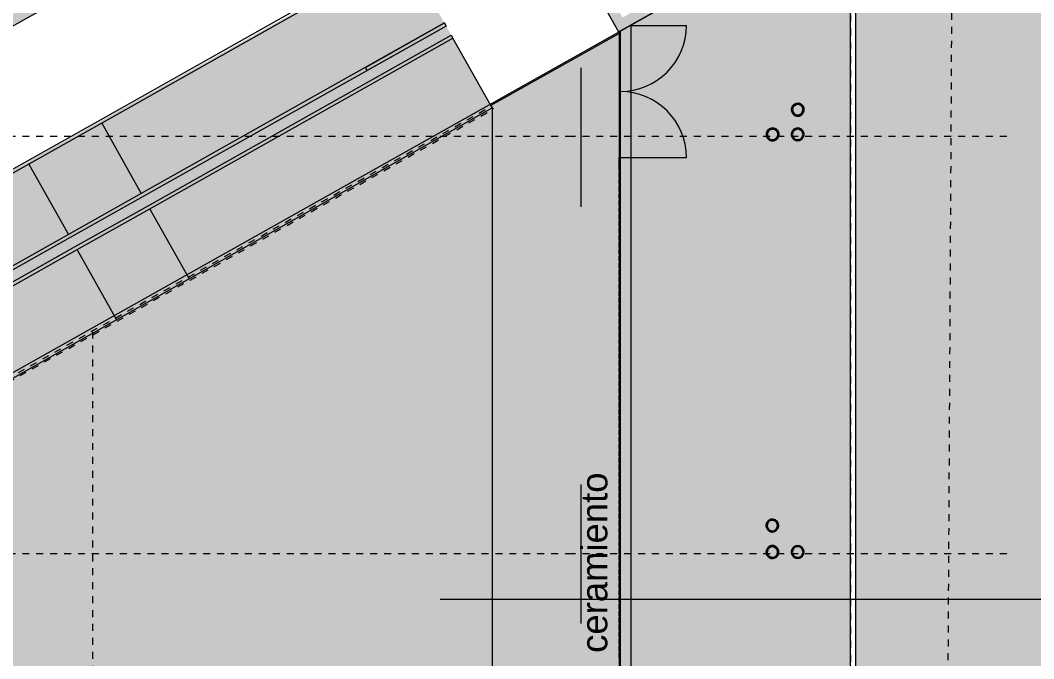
# Model space of a CAD drawing. Header units: metres. Extents: x -11.7 to 73.2, y 41.7 to 99.3.
# Drawn here: x 42.45 to 57.02, y 63.12 to 72.29 of the extents above; entities that cross this region are included whole.
import ezdxf

# ---------------------------------------------------------------- set-up
doc = ezdxf.new("R2010")
doc.units = ezdxf.units.M
for name, pattern in [('Basculante', [0.004, 0.0025, -0.0015]), ('Dash dot', [0.015875, 0.00635, -0.004763, 0, -0.004763]), ('LíneaDeRejilla', [0.021, 0.012, -0.003, 0.003, -0.003]), ('Oculto', [0.006, 0.004, -0.002])]:
    doc.linetypes.add(name, pattern=pattern)
for name, color, linetype, lineweight in [('A-BRND', 11, 'Continuous', 5), ('A-DETL', 3, 'Continuous', 5), ('A-DETL-3', 151, 'Continuous', 5), ('A-DETL-GENF', 92, 'Continuous', 5), ('A-DETL-LNOC', 90, 'Oculto', 5), ('A-GLAZ-CURT', 52, 'Continuous', 9), ('A-MURO', 113, 'Continuous', 9), ('A-MURO-ACHU', 111, 'Continuous', 9), ('A-PISO', 51, 'Continuous', 9), ('A-PISO-ACHU', 8, 'Continuous', 9), ('A-PISO-RAMP', 51, 'Continuous', 5), ('A-PUER', 31, 'Continuous', 5), ('A-TEXT-NOTA', 2, 'Continuous', 5), ('A-VENT-CORT', 52, 'Continuous', 5), ('A-WALL', 113, 'Continuous', 18), ('S-COLS-SYMB', 171, 'Continuous', 35), ('S-REJI', 1, 'Continuous', 5)]:
    doc.layers.add(name, color=color, linetype=linetype, lineweight=lineweight)
doc.styles.add('Arial_5', font='Arial.ttf', dxfattribs={"height": 0.375})

# ---------------------------------------------------------------- blocks, each defined once
blk = doc.blocks.new('Top Rail Type - Top Rail_Internal_-1758537-Nivel 1')
at = {"layer": 'A-BRND'}
for p, q in [((51.074, 72.109), (49.219, 71.066)), ((51.062, 72.13), (51.074, 72.109)), ((49.219, 71.066), (49.207, 71.088))]:
    blk.add_line(p, q, dxfattribs=at)
blk = doc.blocks.new('Panel de sistema - Vidrio-10-1439878-Nivel 1')
at = {"layer": 'A-GLAZ-CURT'}
for p, q in [((0.05, 0.005), (-0.05, 0.005)), ((-0.05, 0.005), (-0.05, -0.005)), ((0.05, -0.005), (0.05, 0.005)), ((-0.05, -0.005), (0.05, -0.005))]:
    blk.add_line(p, q, dxfattribs=at)
blk = doc.blocks.new('Panel de sistema - Vidrio-10-1439882-Nivel 1')
at = {"layer": 'A-GLAZ-CURT'}
for p, q in [((0.0425, 0.005), (-0.0425, 0.005)), ((-0.0425, 0.005), (-0.0425, -0.005)), ((0.0425, -0.005), (0.0425, 0.005)), ((-0.0425, -0.005), (0.0425, -0.005))]:
    blk.add_line(p, q, dxfattribs=at)
blk = doc.blocks.new('Panel de sistema - Vidrio-10-1439889-Nivel 1')
at = {"layer": 'A-GLAZ-CURT'}
for p, q in [((0.035, 0.005), (-0.035, 0.005)), ((-0.035, 0.005), (-0.035, -0.005)), ((0.035, -0.005), (0.035, 0.005)), ((-0.035, -0.005), (0.035, -0.005))]:
    blk.add_line(p, q, dxfattribs=at)
blk = doc.blocks.new('M_Door-Curtain-Wall-Double-Storefront - M_Door-Curtain-Wall-Double-Storefront-1504482-Nivel 1')
at = {"layer": 'A-PUER'}
for p, q in [((-0.95, -0.016), (-0.95, -0.966)), ((0.95, -0.153), (0.95, -0.966))]:
    blk.add_line(p, q, dxfattribs=at)
for centre, start, end in [((-0.95, -0.016), 270, 360), ((0.95, -0.016), 180, 270)]:
    blk.add_arc(centre, 0.95, start, end, dxfattribs=at)
blk = doc.blocks.new('Top Rail Type - Top Rail_Internal_-V35-Nivel 1')
at = {"layer": 'A-BRND'}
for p, q in [((47.921, 73.293), (43.6, 70.857)), ((47.946, 73.25), (43.625, 70.814)), ((43.6, 70.857), (42.554, 70.269)), ((43.625, 70.814), (42.579, 70.226)), ((42.554, 70.269), (38.196, 67.819)), ((42.579, 70.226), (38.221, 67.775))]:
    blk.add_line(p, q, dxfattribs=at)
at = {"layer": 'A-BRND', "linetype": 'Basculante'}
for p, q in [((44.869, 68.602), (49.224, 71.058)), ((44.894, 68.559), (49.249, 71.014)), ((49.224, 71.058), (49.249, 71.014)), ((43.822, 68.014), (44.869, 68.602)), ((43.847, 67.97), (44.894, 68.559)), ((39.464, 65.564), (43.822, 68.014)), ((39.489, 65.52), (43.847, 67.97))]:
    blk.add_line(p, q, dxfattribs=at)
blk = doc.blocks.new('Top Rail Type - Top Rail_Internal_-1752441-Nivel 1')
at = {"layer": 'A-BRND'}
for p, q in [((47.414, 71.614), (48.552, 72.254)), ((48.552, 72.254), (48.576, 72.21)), ((48.576, 72.21), (47.438, 71.57)), ((47.414, 71.614), (47.41, 71.612)), ((47.438, 71.57), (47.414, 71.614)), ((47.435, 71.568), (47.438, 71.57))]:
    blk.add_line(p, q, dxfattribs=at)
blk = doc.blocks.new('Top Rail Type - Top Rail_Internal_-V36-Nivel 1')
at = {"layer": 'A-BRND'}
for p, q in [((48.552, 72.254), (44.193, 69.803)), ((48.576, 72.21), (48.552, 72.254)), ((48.576, 72.21), (44.218, 69.76)), ((44.291, 69.628), (48.649, 72.079)), ((44.315, 69.585), (48.673, 72.035)), ((48.649, 72.079), (48.673, 72.035)), ((44.193, 69.803), (43.147, 69.215)), ((44.218, 69.76), (43.172, 69.171)), ((43.245, 69.041), (44.291, 69.628)), ((43.27, 68.997), (44.315, 69.585)), ((43.147, 69.215), (38.789, 66.765)), ((43.172, 69.171), (38.813, 66.721)), ((38.887, 66.59), (43.245, 69.041)), ((38.911, 66.547), (43.27, 68.997))]:
    blk.add_line(p, q, dxfattribs=at)

msp = doc.modelspace()

# ---------------------------------------------------------------- hatches: boundary and pattern name
at = {"layer": 'A-DETL-GENF'}
msp.add_hatch(color=10, dxfattribs=at).paths.add_polyline_path([(51.012, 55.917), (54.381, 55.919), (54.381, 73.997), (49.207, 71.088), (47.969, 73.285), (26.695, 61.379), (27.997, 59.062), (49.236, 71.036), (49.236, 55.917), (49.279, 55.917)], flags=0)
at = {"layer": 'A-MURO-ACHU'}
for points in [[(51.051, 72.127), (51.182, 72.2), (49.913, 74.464), (49.782, 74.391), (50.957, 72.294)], [(41.995, 72.014), (43.967, 73.12), (43.892, 73.25), (41.921, 72.145)], [(51.182, 72.2), (52.319, 72.837), (52.245, 72.968), (51.109, 72.331), (51.129, 72.294)]]:
    msp.add_hatch(color=256, dxfattribs=at).paths.add_polyline_path(points, flags=0)
at = {"layer": 'A-PISO-ACHU'}
h = msp.add_hatch(color=256, dxfattribs=at)
h.paths.add_polyline_path([(-5.714, 41.658), (19.599, 41.658), (19.605, 42.464), (40.933, 42.478), (40.946, 41.658), (44.914, 41.658), (44.914, 42.48), (49.914, 42.481), (49.914, 42.473), (54.904, 42.467), (54.904, 41.658), (54.914, 41.658), (54.914, 42.487), (58.671, 42.49), (57.849, 43.512), (57.759, 43.633), (57.679, 43.76), (57.608, 43.893), (57.547, 44.031), (57.497, 44.173), (57.458, 44.319), (57.43, 44.467), (57.413, 44.616), (57.408, 44.767), (57.416, 57.285), (57.416, 79.65), (59.917, 86.617), (59.925, 86.624), (59.917, 86.63), (59.917, 92.022), (59.937, 92.025), (59.938, 92.176), (59.913, 92.171), (59.911, 92.211), (59.893, 92.408), (59.857, 92.628), (59.826, 92.772), (59.775, 92.954), (59.72, 93.115), (59.744, 93.126), (59.671, 93.306), (59.587, 93.481), (59.489, 93.654), (59.488, 93.656), (59.386, 93.814), (59.271, 93.971), (59.146, 94.12), (59.012, 94.261), (58.87, 94.394), (58.719, 94.517), (58.562, 94.631), (58.397, 94.735), (58.227, 94.828), (58.05, 94.911), (57.87, 94.983), (57.685, 95.043), (57.496, 95.092), (57.305, 95.129), (57.079, 95.156), (56.886, 95.167), (56.707, 95.167), (56.506, 95.154), (56.311, 95.129), (56.119, 95.092), (55.93, 95.043), (55.744, 94.983), (55.563, 94.911), (55.393, 94.831), (25.532, 78.496), (-2.224, 62.875), (-2.521, 62.641), (-2.81, 62.398), (-3.092, 62.145), (-3.365, 61.884), (-3.63, 61.615), (-3.887, 61.338), (-4.184, 60.991), (-4.425, 60.691), (-4.656, 60.384), (-4.861, 60.093), (-5.072, 59.772), (-5.273, 59.444), (-5.464, 59.111), (-5.601, 58.856), (-5.77, 58.518), (-5.928, 58.175), (-6.075, 57.827), (-6.227, 57.429), (-6.336, 57.118), (26.988, 75.873), (54.461, 90.902), (54.461, 90.864), (54.482, 90.875), (54.482, 87.45), (54.461, 87.439), (54.461, 46.001), (-5.712, 46.001)], flags=0)
h.paths.add_polyline_path([(67.406, 45.89), (67.409, 50.912), (73.16, 50.909), (73.16, 51.904), (68.416, 51.907), (68.415, 93.643), (68.405, 93.658), (68.398, 93.655), (66.287, 95.202), (66.248, 95.297), (66.229, 95.323), (66.151, 95.451), (66.084, 95.584), (66.026, 95.722), (65.979, 95.864), (65.943, 96.009), (65.938, 96.009), (65.891, 96.157), (65.918, 96.156), (65.916, 97.029), (65.889, 97.163), (69.835, 99.325), (65.321, 99.325), (65.213, 99.199), (65.126, 99.017), (65.053, 98.836), (64.992, 98.651), (64.944, 98.462), (64.907, 98.27), (64.884, 98.083), (64.892, 96.089), (64.918, 95.908), (64.958, 95.718), (65.01, 95.53), (65.075, 95.346), (65.151, 95.167), (65.238, 94.993), (65.337, 94.825), (65.447, 94.664), (65.566, 94.511), (67.438, 93.14), (67.412, 55.141), (65.53, 53.447), (65.421, 53.313), (65.321, 53.172), (65.231, 53.023), (65.157, 52.879), (65.108, 52.773), (65.051, 52.623), (65.004, 52.469), (64.968, 52.313), (64.941, 52.154), (64.926, 51.995), (64.92, 50.253), (64.92, 49.186), (64.917, 49.186), (64.913, 47.95), (64.976, 47.772), (65.051, 47.597), (65.137, 47.428), (65.233, 47.265), (65.34, 47.108), (65.456, 46.957), (65.581, 46.815), (65.715, 46.681), (65.858, 46.555), (66.008, 46.439), (66.165, 46.333), (66.328, 46.236), (66.498, 46.151), (66.672, 46.076), (66.851, 46.012), (67.033, 45.96), (67.218, 45.919)], flags=0)
h.paths.add_polyline_path([(20.152, 57.717), (49.236, 57.717), (49.236, 71.036), (27.997, 59.062), (26.695, 61.379), (20.172, 57.728)], flags=0)
h.paths.add_polyline_path([(-9.942, 67.27), (-9.634, 67.277), (-9.331, 67.295), (-9.026, 67.325), (-8.723, 67.366), (-8.422, 67.419), (22.136, 84.617), (49.022, 99.325), (42.771, 99.325), (20.68, 87.24), (-11.749, 68.989), (-11.749, 67.478), (-11.725, 67.475), (-11.434, 67.435), (-11.123, 67.378), (-10.839, 67.317), (-10.554, 67.291), (-10.248, 67.275)], flags=0)

# ---------------------------------------------------------------- linework, layer by layer
at = {"layer": 'A-DETL', "linetype": 'Dash dot'}
msp.add_line((55.972, 96.396), (55.722, 51.22), dxfattribs=at)
at = {"layer": 'A-DETL'}
for p, q in [((50.512, 71.61), (50.512, 70.61)), ((50.512, 70.61), (50.512, 69.61)), ((50.512, 65.624), (50.512, 64.624)), ((50.512, 64.624), (50.512, 63.624))]:
    msp.add_line(p, q, dxfattribs=at)
at = {"layer": 'A-DETL-3'}
msp.add_line((48.491, 63.973), (61.239, 63.973), dxfattribs=at)
at = {"layer": 'A-DETL-LNOC'}
msp.add_line((43.491, 67.818), (43.491, 56.498), dxfattribs=at)
at = {"layer": 'A-MURO'}
for p, q in [((51.081, 57.667), (51.081, 72.141)), ((51.231, 72.226), (51.231, 57.517))]:
    msp.add_line(p, q, dxfattribs=at)
at = {"layer": 'A-PISO'}
for p, q in [((54.386, 55.917), (54.386, 74)), ((54.461, 74.042), (54.461, 55.917)), ((27.954, 59.138), (53.552, 73.53)), ((51.062, 72.102), (51.062, 57.667)), ((49.236, 71.036), (49.236, 57.717))]:
    msp.add_line(p, q, dxfattribs=at)
at = {"layer": 'A-PISO-RAMP'}
for p, q in [((49.236, 71.036), (48.673, 72.035)), ((27.997, 59.062), (49.236, 71.036)), ((43.625, 70.814), (44.193, 69.803)), ((42.579, 70.226), (43.147, 69.215)), ((44.881, 68.581), (44.315, 69.585)), ((43.835, 67.991), (43.27, 68.997))]:
    msp.add_line(p, q, dxfattribs=at)
at = {"layer": 'A-WALL'}
for p, q in [((49.709, 74.522), (51.051, 72.127)), ((41.995, 72.014), (43.967, 73.12)), ((51.051, 72.127), (52.45, 72.911))]:
    msp.add_line(p, q, dxfattribs=at)
at = {"layer": 'S-COLS-SYMB'}
for centre, radius, start, end in [((53.628, 71.007), 0.0842, 60, 240), ((53.628, 71.007), 0.0841, 240, 60), ((53.268, 70.652), 0.0842, 124, 304), ((53.268, 70.652), 0.0841, 304, 124), ((53.628, 70.652), 0.0841, 45, 225), ((53.628, 70.652), 0.0841, 225, 45), ((53.265, 65.032), 0.0841, 288, 108), ((53.265, 65.032), 0.0841, 108, 288), ((53.265, 64.652), 0.0841, 124, 304), ((53.265, 64.652), 0.0841, 304, 124), ((53.628, 64.652), 0.0841, 45, 225), ((53.628, 64.652), 0.0841, 225, 45)]:
    msp.add_arc(centre, radius, start, end, dxfattribs=at)
at = {"layer": 'S-REJI', "linetype": 'LíneaDeRejilla'}
for p, q in [((54.386, 86.575), (54.386, 52.409)), ((50.384, 70.624), (6.753, 70.624)), ((56.634, 70.624), (50.384, 70.624)), ((50.384, 64.624), (6.753, 64.624)), ((56.634, 64.624), (50.384, 64.624))]:
    msp.add_line(p, q, dxfattribs=at)

# ---------------------------------------------------------------- block references
at = {"layer": 'A-BRND'}
for name in ['Top Rail Type - Top Rail_Internal_-V35-Nivel 1', 'Top Rail Type - Top Rail_Internal_-V36-Nivel 1', 'Top Rail Type - Top Rail_Internal_-1752441-Nivel 1', 'Top Rail Type - Top Rail_Internal_-1758537-Nivel 1']:
    msp.add_blockref(name, (0, 0), dxfattribs=at)
at = {"layer": 'A-PUER', "rotation": 90}
msp.add_blockref('M_Door-Curtain-Wall-Double-Storefront - M_Door-Curtain-Wall-Double-Storefront-1504482-Nivel 1', (51.062, 71.269), dxfattribs=at)
at = {"layer": 'A-VENT-CORT', "rotation": 269.9999999999999}
for name, p in [('Panel de sistema - Vidrio-10-1439878-Nivel 1', (51.062, 70.269)), ('Panel de sistema - Vidrio-10-1439882-Nivel 1', (51.062, 70.176)), ('Panel de sistema - Vidrio-10-1439889-Nivel 1', (51.062, 70.069)), ('Panel de sistema - Vidrio-10-1439889-Nivel 1', (51.062, 69.969)), ('Panel de sistema - Vidrio-10-1439889-Nivel 1', (51.062, 69.869)), ('Panel de sistema - Vidrio-10-1439889-Nivel 1', (51.062, 69.769)), ('Panel de sistema - Vidrio-10-1439889-Nivel 1', (51.062, 69.669)), ('Panel de sistema - Vidrio-10-1439889-Nivel 1', (51.062, 69.569)), ('Panel de sistema - Vidrio-10-1439889-Nivel 1', (51.062, 69.469)), ('Panel de sistema - Vidrio-10-1439889-Nivel 1', (51.062, 69.369)), ('Panel de sistema - Vidrio-10-1439889-Nivel 1', (51.062, 69.269)), ('Panel de sistema - Vidrio-10-1439889-Nivel 1', (51.062, 69.169)), ('Panel de sistema - Vidrio-10-1439889-Nivel 1', (51.062, 69.069)), ('Panel de sistema - Vidrio-10-1439889-Nivel 1', (51.062, 68.969)), ('Panel de sistema - Vidrio-10-1439889-Nivel 1', (51.062, 68.869)), ('Panel de sistema - Vidrio-10-1439889-Nivel 1', (51.062, 68.769)), ('Panel de sistema - Vidrio-10-1439889-Nivel 1', (51.062, 68.669)), ('Panel de sistema - Vidrio-10-1439889-Nivel 1', (51.062, 68.569)), ('Panel de sistema - Vidrio-10-1439889-Nivel 1', (51.062, 68.469)), ('Panel de sistema - Vidrio-10-1439889-Nivel 1', (51.062, 68.369)), ('Panel de sistema - Vidrio-10-1439889-Nivel 1', (51.062, 68.269)), ('Panel de sistema - Vidrio-10-1439889-Nivel 1', (51.062, 68.169)), ('Panel de sistema - Vidrio-10-1439889-Nivel 1', (51.062, 68.069)), ('Panel de sistema - Vidrio-10-1439889-Nivel 1', (51.062, 67.969)), ('Panel de sistema - Vidrio-10-1439889-Nivel 1', (51.062, 67.869)), ('Panel de sistema - Vidrio-10-1439889-Nivel 1', (51.062, 67.769)), ('Panel de sistema - Vidrio-10-1439889-Nivel 1', (51.062, 67.669)), ('Panel de sistema - Vidrio-10-1439889-Nivel 1', (51.062, 67.569)), ('Panel de sistema - Vidrio-10-1439889-Nivel 1', (51.062, 67.469)), ('Panel de sistema - Vidrio-10-1439889-Nivel 1', (51.062, 67.369)), ('Panel de sistema - Vidrio-10-1439889-Nivel 1', (51.062, 67.269)), ('Panel de sistema - Vidrio-10-1439889-Nivel 1', (51.062, 67.169)), ('Panel de sistema - Vidrio-10-1439889-Nivel 1', (51.062, 67.069)), ('Panel de sistema - Vidrio-10-1439889-Nivel 1', (51.062, 66.969)), ('Panel de sistema - Vidrio-10-1439889-Nivel 1', (51.062, 66.869)), ('Panel de sistema - Vidrio-10-1439889-Nivel 1', (51.062, 66.769)), ('Panel de sistema - Vidrio-10-1439889-Nivel 1', (51.062, 66.669)), ('Panel de sistema - Vidrio-10-1439889-Nivel 1', (51.062, 66.569)), ('Panel de sistema - Vidrio-10-1439889-Nivel 1', (51.062, 66.469)), ('Panel de sistema - Vidrio-10-1439889-Nivel 1', (51.062, 66.369)), ('Panel de sistema - Vidrio-10-1439889-Nivel 1', (51.062, 66.269)), ('Panel de sistema - Vidrio-10-1439889-Nivel 1', (51.062, 66.169)), ('Panel de sistema - Vidrio-10-1439889-Nivel 1', (51.062, 66.069)), ('Panel de sistema - Vidrio-10-1439889-Nivel 1', (51.062, 65.969)), ('Panel de sistema - Vidrio-10-1439889-Nivel 1', (51.062, 65.869)), ('Panel de sistema - Vidrio-10-1439889-Nivel 1', (51.062, 65.769)), ('Panel de sistema - Vidrio-10-1439889-Nivel 1', (51.062, 65.669)), ('Panel de sistema - Vidrio-10-1439889-Nivel 1', (51.062, 65.569)), ('Panel de sistema - Vidrio-10-1439889-Nivel 1', (51.062, 65.469)), ('Panel de sistema - Vidrio-10-1439889-Nivel 1', (51.062, 65.369)), ('Panel de sistema - Vidrio-10-1439889-Nivel 1', (51.062, 65.269)), ('Panel de sistema - Vidrio-10-1439889-Nivel 1', (51.062, 65.169)), ('Panel de sistema - Vidrio-10-1439889-Nivel 1', (51.062, 65.069)), ('Panel de sistema - Vidrio-10-1439889-Nivel 1', (51.062, 64.969)), ('Panel de sistema - Vidrio-10-1439889-Nivel 1', (51.062, 64.869)), ('Panel de sistema - Vidrio-10-1439889-Nivel 1', (51.062, 64.769)), ('Panel de sistema - Vidrio-10-1439889-Nivel 1', (51.062, 64.669)), ('Panel de sistema - Vidrio-10-1439889-Nivel 1', (51.062, 64.569)), ('Panel de sistema - Vidrio-10-1439889-Nivel 1', (51.062, 64.469)), ('Panel de sistema - Vidrio-10-1439889-Nivel 1', (51.062, 64.369)), ('Panel de sistema - Vidrio-10-1439889-Nivel 1', (51.062, 64.269)), ('Panel de sistema - Vidrio-10-1439889-Nivel 1', (51.062, 64.169)), ('Panel de sistema - Vidrio-10-1439889-Nivel 1', (51.062, 64.069)), ('Panel de sistema - Vidrio-10-1439889-Nivel 1', (51.062, 63.969)), ('Panel de sistema - Vidrio-10-1439889-Nivel 1', (51.062, 63.869)), ('Panel de sistema - Vidrio-10-1439889-Nivel 1', (51.062, 63.769)), ('Panel de sistema - Vidrio-10-1439889-Nivel 1', (51.062, 63.669)), ('Panel de sistema - Vidrio-10-1439889-Nivel 1', (51.062, 63.569)), ('Panel de sistema - Vidrio-10-1439889-Nivel 1', (51.062, 63.469)), ('Panel de sistema - Vidrio-10-1439889-Nivel 1', (51.062, 63.369)), ('Panel de sistema - Vidrio-10-1439889-Nivel 1', (51.062, 63.269)), ('Panel de sistema - Vidrio-10-1439889-Nivel 1', (51.062, 63.169))]:
    msp.add_blockref(name, p, dxfattribs=at)

# ---------------------------------------------------------------- texts
at = {"layer": 'A-TEXT-NOTA', "color": 7, "insert": (50.517, 63.203), "char_height": 0.375, "width": 3.12658, "attachment_point": 1, "rotation": 90, "style": 'Arial_5'}
msp.add_mtext('ceramiento', dxfattribs=at)

doc.saveas('drawing.dxf')
